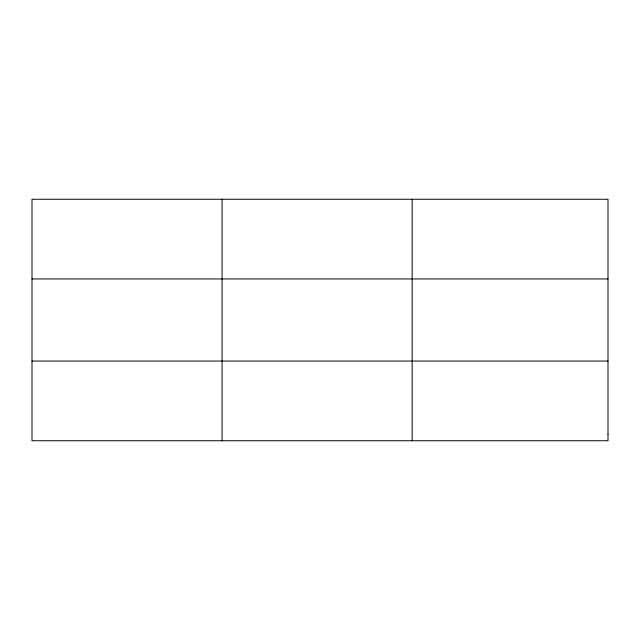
<?xml version="1.0" encoding="UTF-8"?>
<svg xmlns="http://www.w3.org/2000/svg" width="640" height="640" viewBox="0 0 640 640"><rect width="100%" height="100%" fill="white"/><g stroke="black" fill="none" stroke-linecap="round" stroke-linejoin="round"><path stroke-width="0.96" d="M222.08 199.256L222.08 440.744M412.16 199.256L412.16 440.744M32 278.944L608 278.944M32 361.056L608 361.056M608 434.104L608 440.744L32 440.744L32 199.256L608 199.256L608 434.104"/></g></svg>
